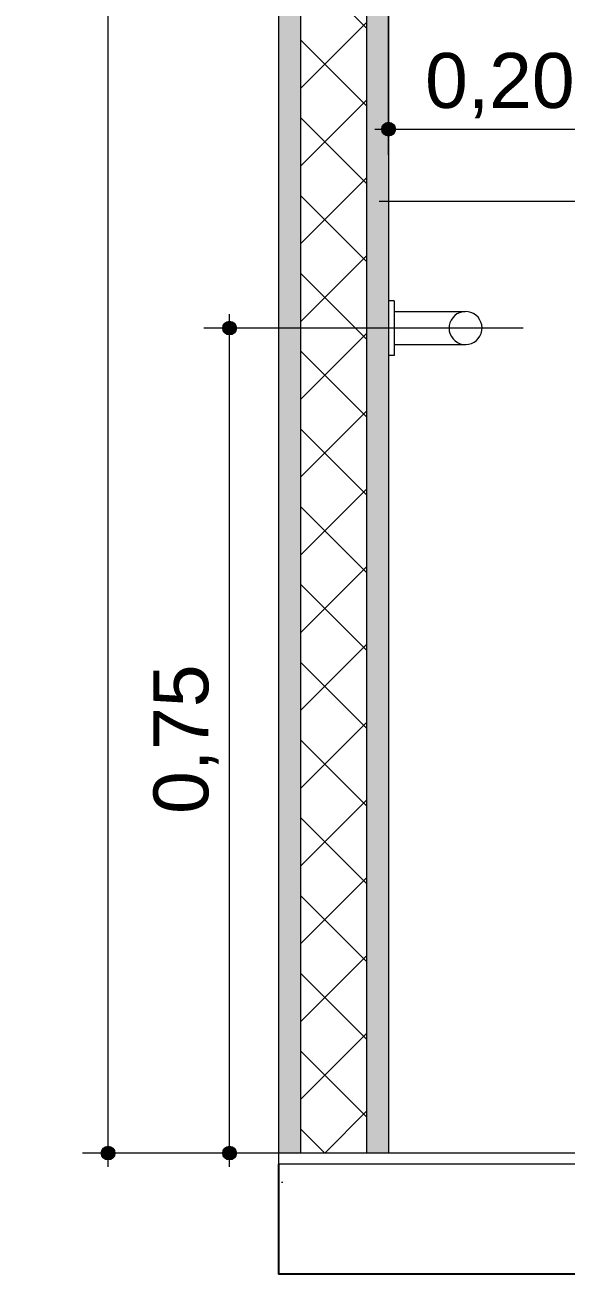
# Model space of a CAD drawing. Header units: metres. Extents: x -1.9 to 95.3, y -2.2 to 2.5.
# Drawn here: x 53.103 to 53.595, y -2.225 to -1.089 of the extents above; entities that cross this region are included whole.
import ezdxf

# ---------------------------------------------------------------- set-up
doc = ezdxf.new("R2010")
doc.units = ezdxf.units.M
doc.header["$MEASUREMENT"] = 0
doc.layers.add('COTAS CORTE', color=7, linetype='Continuous')
doc.layers.add('PAREDE CONSTRUIR', color=7, linetype='Continuous')
for name, color, linetype, lineweight, true_color in [('COTAS CORTE_Caneta_No__25', 7, 'Continuous', 13, 0x982312), ('LAJES.EST_Caneta_No__254', 7, 'Continuous', 0, 0xd1c9ad), ('LAJES.EST_Caneta_No__97', 7, 'Continuous', 13, 0x6b6b6b), ('LOUCAS-METAIS.ARQ_Caneta_No__96', 7, 'Continuous', 0, 0xb6b6b6)]:
    doc.layers.add(name, color=color, linetype=linetype, lineweight=lineweight, true_color=true_color)
for name, color, linetype, lineweight in [('LAJES.EST_Caneta_No__4', 7, 'Continuous', 25), ('LAJES.EST_Caneta_No__7', 7, 'Continuous', 13), ('LOUCAS-METAIS.ARQ_Caneta_No__10', 7, 'Continuous', 5), ('PAREDE CONSTRUIR_Caneta_No__241', 7, 'Continuous', 13), ('PAREDE CONSTRUIR_Caneta_No__83', 84, 'Continuous', 0)]:
    doc.layers.add(name, color=color, linetype=linetype, lineweight=lineweight)
doc.styles.add('GENERATED_STYLE_1', font='arial.ttf')
doc.dimstyles.new('GENERATED_STYLE__1', dxfattribs={"dimtxt": 0.05, "dimasz": 0.02375, "dimexe": 0.18, "dimexo": 0.267183, "dimgap": 0, "dimtad": 1, "dimtih": 1, "dimtoh": 1, "dimzin": 0, "dimdsep": 46, "dimtxsty": 'GENERATED_STYLE_1', "dimblk": 'ARROWHEAD_11', "dimblk1": 'ARROWHEAD_11', "dimblk2": 'ARROWHEAD_11', "dimcen": 0.09, "dimclrd": 256, "dimclre": 256, "dimclrt": 256, "dimadec": 0, "dimazin": 0, "dimtfac": 1, "dimtdec": 4, "dimtmove": 0, "dimatfit": 3, "dimfxl": 0, "dimtolj": 1, "dimtzin": 0, "dimarcsym": 0})
doc.dimstyles.new('GENERATED_STYLE__2', dxfattribs={"dimtxt": 0.05, "dimasz": 0.02375, "dimexe": 0.18, "dimexo": 0.267183, "dimgap": 0, "dimtad": 1, "dimzin": 0, "dimdsep": 46, "dimtxsty": 'GENERATED_STYLE_1', "dimblk": 'ARROWHEAD_11', "dimblk1": 'ARROWHEAD_11', "dimblk2": 'ARROWHEAD_11', "dimcen": 0.09, "dimclrd": 256, "dimclre": 256, "dimclrt": 256, "dimadec": 0, "dimazin": 0, "dimtfac": 1, "dimtdec": 4, "dimtmove": 0, "dimatfit": 3, "dimfxl": 0, "dimtolj": 1, "dimtzin": 0, "dimarcsym": 0})
pattern_1 = [(45, (107.68106, -1.615), (-0.159099, 0.159099), [0, -0.15, 0, -0.225]), (110, (108.18106, -1.615), (0.2114308, 0.0769545), [0, -0.11, 0, -0.19])]
pattern_2 = [(50, (107.68106, -2.115), (-0.546554, 0.0478173), [0.05715, -0.62865]), (355, (107.68106, -2.115), (-0.10573, 0.5731705), [0.04572, -0.502922]), (100.4514, (107.7266, -2.119), (0.4408237, 0.525353), [0.04857, -0.534271]), (46.1842, (107.68106, -1.9626), (-0.813237, 0.126127), [0.085725, -0.942975]), (96.6356, (107.7488, -1.9731), (0.712212, 0.742278), [0.072855, -0.801407]), (351.1842, (107.6811, -1.9626), (0.712212, 0.742278), [0.06858, -0.754379]), (21, (107.75726, -2.0007), (-0.454843, 0.3067956), [0.05715, -0.62865]), (326, (107.75726, -2.0007), (0.185406, 0.552564), [0.04572, -0.50292]), (71.4514, (107.79517, -2.02627), (0.6402493, 0.2457683), [0.04857, -0.53427]), (37.5, (107.68106, -2.115), (0.0092658, 0.2536651), [0, -0.496824, 0, -0.51054, 0, -0.504825]), (7.5, (107.68106, -2.115), (0.200459, 0.3005417), [0, -0.291084, 0, -0.485394, 0, -0.192405]), (327.5, (107.51114, -2.115), (-0.4067718, 0.0171862), [0, -0.1905, 0, -0.59436, 0, -0.78867]), (317.5, (107.43494, -2.115), (0.4443875, 0.0762795), [0, -0.24765, 0, -0.394716, 0, -0.56007])]

# ---------------------------------------------------------------- blocks, each defined once
blk = doc.blocks.new('*D191', base_point=(107.6811, -2.115))
at = {"layer": 'COTAS CORTE_Caneta_No__25', "linetype": 'Continuous', "lineweight": 13, "true_color": 0x982312}
for points in [[(53.6854, -1.25), (53.6859, -1.2524), (53.6873, -1.2544), (53.6893, -1.2558), (53.6917, -1.2563), (53.6941, -1.2558), (53.6961, -1.2544), (53.6975, -1.2524), (53.6979, -1.25), (53.6975, -1.2476), (53.6961, -1.2456), (53.6941, -1.2442), (53.6917, -1.2438), (53.6893, -1.2442), (53.6873, -1.2456), (53.6859, -1.2476)], [(53.6854, -2.115), (53.6859, -2.1174), (53.6873, -2.1194), (53.6893, -2.1208), (53.6917, -2.1212), (53.6941, -2.1208), (53.6961, -2.1194), (53.6975, -2.1174), (53.6979, -2.115), (53.6975, -2.1126), (53.6961, -2.1106), (53.6941, -2.1092), (53.6917, -2.1087), (53.6893, -2.1092), (53.6873, -2.1106), (53.6859, -2.1126)]]:
    blk.add_hatch(color=24, dxfattribs=at).paths.add_polyline_path(points)
at = {"layer": 'COTAS CORTE_Caneta_No__25', "color": 24, "linetype": 'Continuous', "lineweight": 13, "true_color": 0x982312}
for p, q in [((53.6917, -1.2438), (53.6917, -1.2375)), ((53.6854, -1.25), (53.4245, -1.25)), ((53.6917, -2.1087), (53.6917, -1.2563)), ((53.7151, -1.25), (53.6979, -1.25)), ((53.6854, -2.115), (53.4245, -2.115)), ((53.6917, -2.1275), (53.6917, -2.1212)), ((53.7151, -2.115), (53.6979, -2.115))]:
    blk.add_line(p, q, dxfattribs=at)
for centre in [(53.6917, -1.25), (53.6917, -2.115)]:
    blk.add_circle(centre, 0.00625, dxfattribs=at)
at = {"layer": 'COTAS CORTE_Caneta_No__25', "color": 24, "lineweight": 13, "true_color": 0x982312, "insert": (53.6817, -1.7492), "char_height": 0.05, "attachment_point": 7, "rotation": 90, "style": 'GENERATED_STYLE_1'}
blk.add_mtext('\\A1;{\\pql;\\fArial|b0|i0|c0|p0;\\W1.000000;0,86}', dxfattribs=at)
blk = doc.blocks.new('ARROWHEAD_11')
at = {"color": 0, "linetype": 'Continuous', "lineweight": 0}
blk.add_line((0, 0), (-1, 0), dxfattribs=at)
at = {"color": 0, "linetype": 'Continuous', "lineweight": 0, "const_width": 0.25, "flags": 128}
blk.add_lwpolyline([(-0.125, 0, 1), (0.125, 0, 1)], format="xyb", close=True, dxfattribs=at)
blk = doc.blocks.new('*D192', base_point=(107.6811, -2.115))
at = {"layer": 'COTAS CORTE_Caneta_No__25', "linetype": 'Continuous', "lineweight": 13, "true_color": 0x982312}
for points in [[(53.4269, -1.1842), (53.4274, -1.1866), (53.4287, -1.1886), (53.4308, -1.19), (53.4332, -1.1904), (53.4356, -1.19), (53.4376, -1.1886), (53.4389, -1.1866), (53.4394, -1.1842), (53.4389, -1.1818), (53.4376, -1.1798), (53.4356, -1.1784), (53.4332, -1.1779), (53.4308, -1.1784), (53.4287, -1.1798), (53.4274, -1.1818)], [(53.6269, -1.1842), (53.6274, -1.1866), (53.6287, -1.1886), (53.6308, -1.19), (53.6332, -1.1904), (53.6356, -1.19), (53.6376, -1.1886), (53.6389, -1.1866), (53.6394, -1.1842), (53.6389, -1.1818), (53.6376, -1.1798), (53.6356, -1.1784), (53.6332, -1.1779), (53.6308, -1.1784), (53.6287, -1.1798), (53.6274, -1.1818)]]:
    blk.add_hatch(color=24, dxfattribs=at).paths.add_polyline_path(points)
at = {"layer": 'COTAS CORTE_Caneta_No__25', "color": 24, "linetype": 'Continuous', "lineweight": 13, "true_color": 0x982312}
for p, q in [((53.4332, -1.1779), (53.4332, -0.917)), ((53.6332, -1.1779), (53.6332, -1.1607)), ((53.4207, -1.1842), (53.4269, -1.1842)), ((53.4332, -1.2076), (53.4332, -1.1904)), ((53.4394, -1.1842), (53.6269, -1.1842)), ((53.6332, -1.4514), (53.6332, -1.1904))]:
    blk.add_line(p, q, dxfattribs=at)
for centre in [(53.4332, -1.1842), (53.6332, -1.1842)]:
    blk.add_circle(centre, 0.00625, dxfattribs=at)
at = {"layer": 'COTAS CORTE_Caneta_No__25', "color": 24, "lineweight": 13, "true_color": 0x982312, "insert": (53.4664, -1.1742), "char_height": 0.05, "attachment_point": 7, "style": 'GENERATED_STYLE_1'}
blk.add_mtext('\\A1;{\\pql;\\fArial|b0|i0|c0|p0;\\W1.000000;0,20}', dxfattribs=at)
blk = doc.blocks.new('*D194', base_point=(107.6811, -2.115))
at = {"layer": 'COTAS CORTE_Caneta_No__25', "linetype": 'Continuous', "lineweight": 13, "true_color": 0x982312}
for points in [[(53.2823, -1.365), (53.2828, -1.3674), (53.2841, -1.3694), (53.2862, -1.3708), (53.2886, -1.3712), (53.291, -1.3708), (53.293, -1.3694), (53.2943, -1.3674), (53.2948, -1.365), (53.2943, -1.3626), (53.293, -1.3606), (53.291, -1.3592), (53.2886, -1.3587), (53.2862, -1.3592), (53.2841, -1.3606), (53.2828, -1.3626)], [(53.2823, -2.115), (53.2828, -2.1174), (53.2841, -2.1194), (53.2862, -2.1208), (53.2886, -2.1212), (53.291, -2.1208), (53.293, -2.1194), (53.2943, -2.1174), (53.2948, -2.115), (53.2943, -2.1126), (53.293, -2.1106), (53.291, -2.1092), (53.2886, -2.1087), (53.2862, -2.1092), (53.2841, -2.1106), (53.2828, -2.1126)]]:
    blk.add_hatch(color=24, dxfattribs=at).paths.add_polyline_path(points)
at = {"layer": 'COTAS CORTE_Caneta_No__25', "color": 24, "linetype": 'Continuous', "lineweight": 13, "true_color": 0x982312}
for p, q in [((53.2886, -1.3587), (53.2886, -1.3525)), ((53.2823, -1.365), (53.2651, -1.365)), ((53.2886, -2.1087), (53.2886, -1.3712)), ((53.5557, -1.365), (53.2948, -1.365)), ((53.2823, -2.115), (53.2651, -2.115)), ((53.2886, -2.1275), (53.2886, -2.1212)), ((53.5557, -2.115), (53.2948, -2.115))]:
    blk.add_line(p, q, dxfattribs=at)
for centre in [(53.2886, -1.365), (53.2886, -2.115)]:
    blk.add_circle(centre, 0.00625, dxfattribs=at)
at = {"layer": 'COTAS CORTE_Caneta_No__25', "color": 24, "lineweight": 13, "true_color": 0x982312, "insert": (53.2786, -1.8067), "char_height": 0.05, "attachment_point": 7, "rotation": 90, "style": 'GENERATED_STYLE_1'}
blk.add_mtext('\\A1;{\\pql;\\fArial|b0|i0|c0|p0;\\W1.000000;0,75}', dxfattribs=at)
blk = doc.blocks.new('*D195', base_point=(107.6811, -2.115))
at = {"layer": 'COTAS CORTE_Caneta_No__25', "linetype": 'Continuous', "lineweight": 13, "true_color": 0x982312}
for points in [[(53.1719, 1.035), (53.1724, 1.0326), (53.1737, 1.0306), (53.1758, 1.0292), (53.1781, 1.0288), (53.1805, 1.0292), (53.1826, 1.0306), (53.1839, 1.0326), (53.1844, 1.035), (53.1839, 1.0374), (53.1826, 1.0394), (53.1805, 1.0408), (53.1781, 1.0413), (53.1758, 1.0408), (53.1737, 1.0394), (53.1724, 1.0374)], [(53.1719, -2.115), (53.1724, -2.1174), (53.1737, -2.1194), (53.1758, -2.1208), (53.1781, -2.1212), (53.1805, -2.1208), (53.1826, -2.1194), (53.1839, -2.1174), (53.1844, -2.115), (53.1839, -2.1126), (53.1826, -2.1106), (53.1805, -2.1092), (53.1781, -2.1087), (53.1758, -2.1092), (53.1737, -2.1106), (53.1724, -2.1126)]]:
    blk.add_hatch(color=24, dxfattribs=at).paths.add_polyline_path(points)
at = {"layer": 'COTAS CORTE_Caneta_No__25', "color": 24, "linetype": 'Continuous', "lineweight": 13, "true_color": 0x982312}
for p, q in [((53.1719, 1.035), (53.1547, 1.035)), ((53.4453, 1.035), (53.1844, 1.035)), ((53.1781, -2.1087), (53.1781, 1.0288)), ((53.1719, -2.115), (53.1547, -2.115)), ((53.1781, -2.1275), (53.1781, -2.1212)), ((53.4453, -2.115), (53.1844, -2.115))]:
    blk.add_line(p, q, dxfattribs=at)
for centre in [(53.1781, 1.035), (53.1781, -2.115)]:
    blk.add_circle(centre, 0.00625, dxfattribs=at)
at = {"layer": 'COTAS CORTE_Caneta_No__25', "color": 24, "lineweight": 13, "true_color": 0x982312, "char_height": 0.05, "attachment_point": 7, "rotation": 90, "style": 'GENERATED_STYLE_1'}
for s, insert in [('\\A1;{\\pql;\\fArial|b0|i0|c0|p0;\\W1.000000;0,01}', (53.1681, 0.8953)), ('\\A1;{\\pql;\\fArial|b0|i0|c0|p0;\\W1.000000;3,15}', (53.1681, -0.6735))]:
    blk.add_mtext(s, dxfattribs=dict(at, insert=insert))

msp = doc.modelspace()

# ---------------------------------------------------------------- hatches: boundary and pattern name
at = {"layer": 'LAJES.EST_Caneta_No__254', "linetype": 'Continuous', "lineweight": 0, "true_color": 0xd1c9ad}
h = msp.add_hatch(dxfattribs=at)
h.set_pattern_fill('Haie_OD_000d', color=9, style=0, pattern_type=2)
h.set_pattern_definition(pattern_1)
h.paths.add_polyline_path([(53.3332, -2.125), (53.4332, -2.125), (53.4332, -2.115), (53.3332, -2.115)])
h = msp.add_hatch(dxfattribs=at)
h.set_pattern_fill('Haie_OD_000d', color=9, style=0, pattern_type=2)
h.set_pattern_definition(pattern_1)
h.paths.add_polyline_path([(53.4332, -2.115), (53.4332, -2.125), (55.1305, -2.125), (55.1305, -2.115)])
at = {"layer": 'LAJES.EST_Caneta_No__97', "linetype": 'Continuous', "lineweight": 13, "true_color": 0x6b6b6b}
h = msp.add_hatch(dxfattribs=at)
h.set_pattern_fill('AR_CONC_000d', color=251, style=0, pattern_type=2)
h.set_pattern_definition(pattern_2)
h.paths.add_polyline_path([(53.3332, -2.225), (53.4332, -2.225), (53.4332, -2.125), (53.3332, -2.125)])
h = msp.add_hatch(dxfattribs=at)
h.set_pattern_fill('AR_CONC_000d', color=251, style=0, pattern_type=2)
h.set_pattern_definition(pattern_2)
h.paths.add_polyline_path([(53.4332, -2.225), (55.1305, -2.225), (55.1305, -2.125), (53.4332, -2.125)])
at = {"layer": 'PAREDE CONSTRUIR', "linetype": 'Continuous', "lineweight": 0, "true_color": 0xffffff}
for points in [[(53.3332, 1.035), (53.3332, -2.115), (53.3532, -2.115), (53.3532, 1.035)], [(53.4132, -2.115), (53.4332, -2.115), (53.4332, 1.035), (53.4132, 1.035)]]:
    msp.add_hatch(color=7, dxfattribs=at).paths.add_polyline_path(points)
at = {"layer": 'PAREDE CONSTRUIR_Caneta_No__83', "linetype": 'Continuous', "lineweight": 0}
h = msp.add_hatch(dxfattribs=at)
h.set_pattern_fill('Placomur_000d', color=84, style=0, pattern_type=2)
h.set_pattern_definition([(45, (107.681063, -2.115), (-0.03535534, 0.03535534), []), (135, (107.681063, -2.115), (0.03535534, 0.03535534), [])])
h.paths.add_polyline_path([(53.3532, 1.035), (53.3532, -2.115), (53.4132, -2.115), (53.4132, 1.035)])

# ---------------------------------------------------------------- linework, layer by layer
at = {"layer": 'LAJES.EST_Caneta_No__4', "color": 7, "linetype": 'Continuous', "lineweight": 25}
for p, q in [((53.3332, -2.125), (53.3332, -2.225)), ((53.4332, -2.225), (53.3332, -2.225)), ((55.1305, -2.225), (53.4332, -2.225))]:
    msp.add_line(p, q, dxfattribs=at)
at = {"layer": 'LAJES.EST_Caneta_No__7', "color": 7, "linetype": 'Continuous', "lineweight": 13}
for p, q in [((53.3332, -2.115), (53.3332, -2.125)), ((55.1305, -2.115), (53.4332, -2.115)), ((53.4332, -2.125), (53.3332, -2.125)), ((55.1305, -2.125), (53.4332, -2.125))]:
    msp.add_line(p, q, dxfattribs=at)
at = {"layer": 'LAJES.EST_Caneta_No__7', "color": 7, "linetype": 'Continuous', "lineweight": 13, "flags": 128}
msp.add_lwpolyline([(53.4332, -2.115), (53.4132, -2.115), (53.3532, -2.115), (53.3332, -2.115)], dxfattribs=at)
at = {"layer": 'LOUCAS-METAIS.ARQ_Caneta_No__10', "color": 7, "linetype": 'Continuous', "lineweight": 5, "flags": 128}
msp.add_lwpolyline([(53.4882, -1.3653), (53.4884, -1.3679), (53.4892, -1.3704), (53.4903, -1.3727), (53.4918, -1.3748), (53.4937, -1.3767), (53.4959, -1.3781), (53.4983, -1.3792), (53.5008, -1.3798), (53.5034, -1.38), (53.506, -1.3797), (53.5085, -1.379), (53.5109, -1.3779), (53.513, -1.3763), (53.5148, -1.3744), (53.5163, -1.3723), (53.5173, -1.3699), (53.518, -1.3673), (53.5182, -1.3647), (53.5179, -1.3621), (53.5172, -1.3596), (53.516, -1.3573), (53.5145, -1.3552), (53.5126, -1.3533), (53.5104, -1.3519), (53.508, -1.3508), (53.5055, -1.3502), (53.5029, -1.35), (53.5003, -1.3503), (53.4978, -1.351), (53.4954, -1.3521), (53.4933, -1.3537), (53.4915, -1.3556), (53.49, -1.3577), (53.489, -1.3601), (53.4883, -1.3627)], close=True, dxfattribs=at)
at = {"layer": 'LOUCAS-METAIS.ARQ_Caneta_No__96', "color": 253, "linetype": 'Continuous', "lineweight": 0, "true_color": 0xb6b6b6}
for p, q in [((53.4332, -1.3401), (53.4332, -1.3417)), ((53.4382, -1.3401), (53.4332, -1.3401)), ((53.4332, -1.3417), (53.4332, -1.3455)), ((53.4382, -1.3401), (53.4382, -1.3417)), ((53.4382, -1.3417), (53.4382, -1.3455)), ((53.4382, -1.3455), (53.4382, -1.3509)), ((53.4382, -1.35), (53.4431, -1.35)), ((53.4382, -1.3509), (53.4382, -1.3576)), ((53.4431, -1.35), (53.4565, -1.35)), ((53.4565, -1.35), (53.4691, -1.35)), ((53.4691, -1.35), (53.4804, -1.35)), ((53.4804, -1.35), (53.4899, -1.35)), ((53.4899, -1.35), (53.497, -1.35)), ((53.497, -1.35), (53.5014, -1.35)), ((53.4978, -1.351), (53.4978, -1.351)), ((53.5003, -1.3503), (53.5003, -1.3503)), ((53.5014, -1.35), (53.5029, -1.35)), ((53.5029, -1.35), (53.5029, -1.35)), ((53.5055, -1.3502), (53.5055, -1.3502)), ((53.508, -1.3508), (53.508, -1.3508)), ((53.4382, -1.3576), (53.4382, -1.365)), ((53.4954, -1.3521), (53.4954, -1.3521)), ((53.5104, -1.3519), (53.5104, -1.3519)), ((53.5126, -1.3533), (53.5126, -1.3533)), ((53.5145, -1.3552), (53.5145, -1.3552)), ((53.4382, -1.365), (53.4382, -1.3724)), ((53.4382, -1.3724), (53.4382, -1.3791)), ((53.4332, -1.3845), (53.4332, -1.3883)), ((53.4382, -1.3791), (53.4382, -1.3845)), ((53.4382, -1.38), (53.4432, -1.38)), ((53.4382, -1.3845), (53.4382, -1.3883)), ((53.4432, -1.38), (53.4566, -1.38)), ((53.4566, -1.38), (53.4693, -1.38)), ((53.4693, -1.38), (53.4807, -1.38)), ((53.4807, -1.38), (53.4903, -1.38)), ((53.4903, -1.38), (53.4975, -1.38)), ((53.4937, -1.3767), (53.4937, -1.3767)), ((53.4959, -1.3781), (53.4959, -1.3781)), ((53.4975, -1.38), (53.5019, -1.38)), ((53.4983, -1.3792), (53.4983, -1.3792)), ((53.5008, -1.3798), (53.5008, -1.3798)), ((53.5019, -1.38), (53.5034, -1.38)), ((53.5034, -1.38), (53.5034, -1.38)), ((53.506, -1.3797), (53.506, -1.3797)), ((53.5085, -1.379), (53.5085, -1.379)), ((53.5109, -1.3779), (53.5109, -1.3779)), ((53.513, -1.3763), (53.513, -1.3763)), ((53.4332, -1.3883), (53.4332, -1.3899)), ((53.4382, -1.3899), (53.4332, -1.3899)), ((53.4382, -1.3883), (53.4382, -1.3899))]:
    msp.add_line(p, q, dxfattribs=at)
at = {"layer": 'PAREDE CONSTRUIR_Caneta_No__241', "color": 7, "linetype": 'Continuous', "lineweight": 13}
for p, q in [((53.3332, 1.035), (53.3332, -2.015)), ((53.3532, 1.035), (53.3532, -2.115)), ((53.4132, 1.035), (53.4132, -2.115)), ((53.4332, 1.035), (53.4332, -2.115)), ((53.3332, -2.015), (53.3332, -2.115))]:
    msp.add_line(p, q, dxfattribs=at)

# ---------------------------------------------------------------- dimensions: what is measured, and where the dimension line sits
at = {"layer": 'COTAS CORTE', "color": 24, "linetype": 'Continuous', "lineweight": 13, "true_color": 0x982312}
for base, p1, p2, picture, middle in [((53.1781, 1.035), (53.4332, -2.115), (54.2318, 1.035), '*D195', (53.1431, -0.6087)), ((53.691691, -1.250002), (53.433161, -2.115), (53.633161, -1.250002), '*D191', (53.656691, -1.684502)), ((53.2886, -1.365), (53.4332, -2.115), (53.4332, -1.365), '*D194', (53.2536, -1.742))]:
    dim = msp.add_linear_dim(base=base, p1=p1, p2=p2, angle=90, dimstyle='GENERATED_STYLE__2', dxfattribs=at)
    dim.commit()
    dim.dimension.update_dxf_attribs({"geometry": picture, "text_midpoint": middle, "dimtype": 160, "text_rotation": 90})
dim = msp.add_linear_dim(base=(53.6332, -1.1842), p1=(53.4332, -0.54), p2=(53.6332, -1.25), dimstyle='GENERATED_STYLE__1', dxfattribs=at)
dim.commit()
dim.dimension.update_dxf_attribs({"geometry": '*D192', "text_midpoint": (53.5312, -1.1492), "dimtype": 160})

doc.saveas('drawing.dxf')
